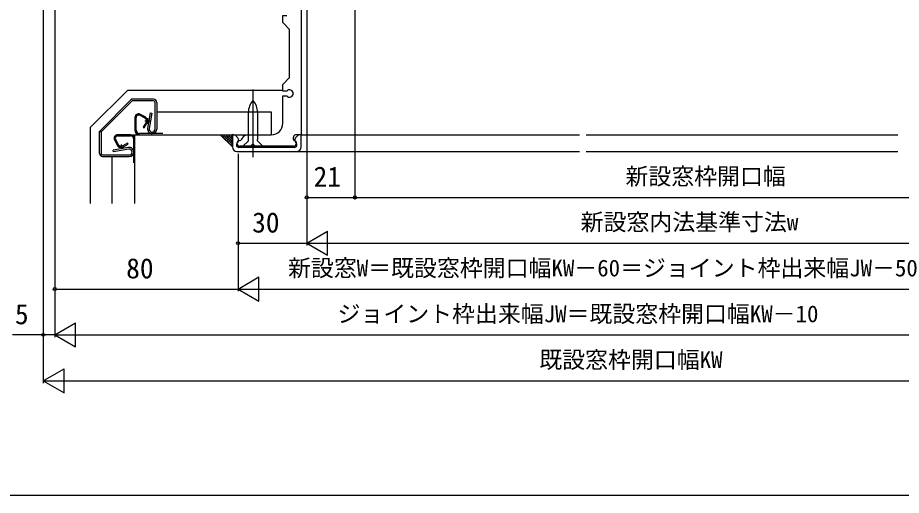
# Model space of a CAD drawing. Units: millimetres, scale not verified. Extents: x -525 to 525, y -783 to 778.
# Drawn here: x -308.7 to 77, y -782.8 to -574.4 of the extents above; entities that cross this region are included whole.
import ezdxf
from ezdxf.enums import TextEntityAlignment as Align

# ---------------------------------------------------------------- set-up
doc = ezdxf.new("R2010")
doc.units = ezdxf.units.MM
doc.header["$LTSCALE"] = 4
for name, color, linetype in [('0-2_YKK_11', 7, 'Continuous'), ('0-4_YKK_12', 2, 'Continuous'), ('0-5_YKK_13', 4, 'Continuous'), ('0-6_YKK_D', 6, 'Continuous'), ('0-7_YKK_ZWAK', 7, 'Continuous'), ('0-8_YSS_K', 3, 'Continuous')]:
    doc.layers.add(name, color=color, linetype=linetype)
doc.styles.add('ＭＳ ゴシック', font='')
doc.styles.get('ＭＳ ゴシック').set_extended_font_data('MS Gothic')

msp = doc.modelspace()

# ---------------------------------------------------------------- linework, layer by layer
at = {"layer": '0-2_YKK_11'}
for p, q in [((-212.567, -626.864), (-213.273, -626.056)), ((-186.72, -626.056), (-187.426, -626.864)), ((-187.897, -631), (-212.097, -631)), ((-212.997, -632.8), (-186.997, -632.8))]:
    msp.add_line(p, q, dxfattribs=at)
for points in [[(-184.997, -512.5), (-184.997, -625.5), (-186.997, -625.5)], [(-191.246, -606.5), (-192.997, -606.5), (-192.997, -603.5), (-189.997, -600.5), (-189.997, -579.5), (-192.997, -576.5), (-192.997, -573.5), (-191.246, -573.5)], [(-192.997, -620.5), (-192.997, -608.5), (-191.246, -608.5)], [(-213.83, -625.733), (-214.997, -625.445), (-214.997, -630.8)], [(-210.789, -627.346), (-209.795, -625.927), (-208.976, -625.5), (-197.997, -625.5)], [(-184.997, -630.8), (-184.997, -625.445), (-186.163, -625.733)], [(-188.247, -630.5), (-188.397, -630.5), (-204.997, -630.5), (-205.997, -629.5), (-206.997, -630.5), (-211.746, -630.5)]]:
    msp.add_lwpolyline(points, dxfattribs=at)
for centre, radius, start, end in [((-189.997, -607.5), 1.6, 218.68219, 141.31781), ((-197.997, -620.5), 5, 270, 0), ((-214.026, -626.714), 1, 41.15138, 78.69007), ((-211.746, -629.25), 1.25, 96.83408, 270), ((-213.697, -627.851), 1.5, 307.97987, 41.15138), ((-212.083, -626.44), 1.58, 276.83408, 325.01054), ((-186.997, -627), 1.5, 90, 222.20852), ((-188.247, -629.25), 1.25, 270, 83.61814), ((-186.297, -627.851), 1.5, 138.84862, 232.02013), ((-185.967, -626.714), 1, 101.30993, 138.84862), ((-212.997, -630.8), 2, 180, 270), ((-212.097, -629.9), 1.1, 127.97987, 270), ((-187.897, -629.9), 1.1, 270, 52.02013), ((-186.997, -630.8), 2, 270, 0)]:
    msp.add_arc(centre, radius, start, end, dxfattribs=at)
at = {"layer": '0-4_YKK_12'}
for p, q in [((-184.997, -625.5), (-63.503, -625.5)), ((-60.503, -625.5), (75.497, -625.5)), ((-186.997, -632.8), (-63.503, -632.8)), ((-60.503, -632.8), (75.497, -632.8))]:
    msp.add_line(p, q, dxfattribs=at)
at = {"layer": '0-5_YKK_13'}
for p, q in [((-205.997, -605.788), (-205.997, -635.228)), ((-206.086, -610.633), (-205.997, -610.533)), ((-205.997, -610.533), (-205.907, -610.633)), ((-207.997, -627.633), (-207.997, -615.634)), ((-203.997, -615.634), (-203.997, -627.633)), ((-210.497, -630.633), (-207.997, -628.133)), ((-207.997, -628.133), (-207.997, -627.633)), ((-203.997, -628.133), (-203.997, -627.633)), ((-201.497, -630.633), (-203.997, -628.133)), ((-201.497, -630.633), (-210.497, -630.633))]:
    msp.add_line(p, q, dxfattribs=at)
for centre, start, end in [((-200.497, -615.634), 138.18174, 180), ((-211.497, -615.634), 0, 41.81826)]:
    msp.add_arc(centre, 7.5, start, end, dxfattribs=at)
at = {"layer": '0-6_YKK_D'}
for p, q in [((-292.503, -498.67), (-292.503, -693.8)), ((-292.503, -498.67), (-292.503, -713.8)), ((-161.503, -513), (-161.503, -653.8)), ((-161.503, -513), (-161.503, -653.8)), ((-182.503, -528), (-182.503, -673.8)), ((-182.503, -528), (-182.503, -653.8)), ((-182.503, -528), (-182.503, -673.8)), ((-297.503, -543.5), (-297.503, -713.8)), ((-292.497, -574.729), (-292.497, -713.8)), ((-297.497, -625.67), (-297.497, -733.8)), ((-212.503, -633.8), (-212.503, -693.8)), ((-212.503, -633.8), (-212.503, -693.8)), ((-212.503, -633.8), (-212.503, -673.8)), ((-182.503, -652.8), (-161.503, -652.8)), ((-161.503, -652.8), (176.497, -652.8)), ((-182.503, -672.8), (-173.41, -667.55)), ((-173.41, -678.05), (-173.41, -667.55)), ((-212.503, -672.8), (-182.503, -672.8)), ((-182.503, -672.8), (-173.41, -678.05)), ((-182.503, -672.8), (-164.316, -672.8)), ((-172.003, -672.8), (186.997, -672.8)), ((-212.503, -692.8), (-203.41, -687.55)), ((-203.41, -698.05), (-203.41, -687.55)), ((-292.503, -692.8), (-212.503, -692.8)), ((-212.503, -692.8), (-203.41, -698.05)), ((-212.503, -692.8), (-194.316, -692.8)), ((-202.003, -692.8), (216.997, -692.8)), ((-292.497, -712.8), (-283.403, -707.55)), ((-283.403, -718.05), (-283.403, -707.55)), ((-292.497, -712.8), (-283.403, -718.05)), ((-292.497, -712.8), (-274.31, -712.8)), ((-281.997, -712.8), (241.997, -712.8)), ((-297.497, -732.8), (-288.403, -727.55)), ((-288.403, -738.05), (-288.403, -727.55)), ((-297.497, -732.8), (-288.403, -738.05)), ((-297.497, -732.8), (-279.31, -732.8)), ((-286.997, -732.8), (246.997, -732.8))]:
    msp.add_line(p, q, dxfattribs=at)
msp.add_lwpolyline([(-292.503, -712.8), (-297.503, -712.8), (-311.008, -712.8)], dxfattribs=at)
for centre in [(-182.503, -652.8), (-161.503, -652.8), (-161.503, -652.8), (-212.503, -672.8), (-292.503, -692.8), (-297.503, -712.8)]:
    msp.add_circle(centre, 0.637, dxfattribs=at)
at = {"layer": '0-7_YKK_ZWAK'}
msp.add_lwpolyline([(-525, -782.8), (525, -782.8), (525, 747.2)], dxfattribs=at)
at = {"layer": '0-8_YSS_K'}
for p, q in [((-276.996, -622.343), (-260.653, -606)), ((-260.653, -606), (-192.997, -606)), ((-272.586, -623.59), (-259.406, -610.41)), ((-258.911, -610.905), (-272.091, -624.085)), ((-259.406, -610.41), (-258.996, -610)), ((-258.416, -610), (-258.996, -610)), ((-249.396, -610), (-258.416, -610)), ((-249.396, -610.7), (-258.416, -610.7)), ((-248.696, -623), (-248.696, -611.4)), ((-247.996, -611.4), (-247.996, -623)), ((-247.996, -611.4), (-247.996, -623)), ((-253.306, -618.169), (-255.536, -617.013)), ((-253.076, -617.725), (-255.306, -616.569)), ((-250.793, -616), (-251.966, -622.653)), ((-250.103, -616.122), (-251.276, -622.775)), ((-250.793, -616), (-250.103, -616.122)), ((-257.496, -617.9), (-257.496, -623.5)), ((-256.996, -623.5), (-256.996, -617.9)), ((-252.697, -620.25), (-253.852, -622.25)), ((-253.419, -622.5), (-252.254, -620.482)), ((-250.602, -619.5), (-253.229, -619.5)), ((-251.996, -618.304), (-251.996, -620.796)), ((-276.996, -622.343), (-276.996, -655.5)), ((-272.996, -624), (-272.586, -623.59)), ((-272.996, -624.58), (-272.996, -624)), ((-272.996, -633.6), (-272.996, -624.58)), ((-272.296, -624.58), (-272.296, -633.6)), ((-253.852, -622.25), (-253.419, -622.5)), ((-266.428, -627.691), (-265.272, -629.921)), ((-265.984, -627.461), (-264.828, -629.691)), ((-259.496, -625.5), (-265.096, -625.5)), ((-265.096, -626), (-259.496, -626)), ((-262.496, -625.5), (-197.997, -625.5)), ((-257.996, -637.687), (-257.996, -627.5)), ((-257.496, -655.5), (-257.496, -625.5)), ((-245.309, -625), (-255.496, -625)), ((-214.997, -630.794), (-220.291, -625.5)), ((-214.997, -630.641), (-220.137, -625.5)), ((-219.754, -626.037), (-219.217, -625.5)), ((-219.193, -626.598), (-218.095, -625.5)), ((-214.997, -629.518), (-219.015, -625.5)), ((-218.632, -627.159), (-216.972, -625.5)), ((-218.07, -627.721), (-215.85, -625.5)), ((-214.997, -628.396), (-217.892, -625.5)), ((-217.509, -628.282), (-214.997, -625.769)), ((-216.948, -628.843), (-214.997, -626.892)), ((-214.997, -627.273), (-216.77, -625.5)), ((-216.387, -629.404), (-214.997, -628.014)), ((-214.997, -626.151), (-215.647, -625.5)), ((-260.343, -631.031), (-266.996, -632.204)), ((-262.201, -631), (-264.692, -631)), ((-263.496, -629.767), (-263.496, -631.394)), ((-215.825, -629.966), (-214.997, -629.137)), ((-215.264, -630.527), (-214.997, -630.259)), ((-271.596, -634.3), (-259.996, -634.3)), ((-271.596, -635), (-259.996, -635)), ((-267.496, -655.5), (-267.496, -635))]:
    msp.add_line(p, q, dxfattribs=at)
for points in [[(-258.416, -610.7), (-258.706, -610.7), (-258.911, -610.905)], [(-247.996, -615.5), (-197.997, -615.5), (-197.997, -625.5)], [(-272.091, -624.085), (-272.296, -624.29), (-272.296, -624.58)], [(-260.222, -631.72), (-266.875, -632.893), (-266.996, -632.204)], [(-262.515, -630.743), (-260.496, -629.577), (-260.746, -629.144), (-262.746, -630.299)]]:
    msp.add_lwpolyline(points, dxfattribs=at)
for centre, radius, start, end in [((-258.416, -611.4), 1.4, 90, 135), ((-258.416, -611.4), 0.7, 90, 135), ((-249.396, -611.4), 1.4, 0, 90), ((-249.396, -611.4), 0.7, 0, 90), ((-255.996, -617.9), 1.5, 62.5976, 180), ((-255.996, -617.9), 1, 62.5976, 180), ((-253.996, -619.5), 1.5, 323.44443, 62.5976), ((-253.996, -619.5), 2, 330.61099, 62.5976), ((-271.596, -624.58), 1.4, 135, 180), ((-271.596, -624.58), 0.7, 135, 180), ((-255.496, -623.5), 2, 180, 270), ((-255.496, -623.5), 1.5, 180, 270), ((-249.996, -623), 2, 170, 270), ((-249.996, -623), 1.3, 170, 270), ((-249.996, -623), 1.3, 270, 0), ((-249.996, -623), 2, 270, 0), ((-265.096, -627), 1.5, 90, 207.4024), ((-265.096, -627), 1, 90, 207.4024), ((-259.496, -627.5), 2, 0, 90), ((-259.496, -627.5), 1.5, 0, 90), ((-263.496, -629), 2, 207.4024, 299.38901), ((-263.496, -629), 1.5, 207.4024, 306.55557), ((-259.996, -633), 2, 0, 100), ((-259.996, -633), 1.3, 0, 100), ((-271.596, -633.6), 1.4, 180, 270), ((-271.596, -633.6), 0.7, 180, 270), ((-259.996, -633), 1.3, 270, 0), ((-259.996, -633), 2, 270, 0)]:
    msp.add_arc(centre, radius, start, end, dxfattribs=at)

# ---------------------------------------------------------------- texts
at = {"layer": '0-6_YKK_D', "style": 'ＭＳ ゴシック'}
for s, height, p in [('21', 8.798, (-179.537, -650.8)), ('新設窓枠開口幅', 7.331, (-43.412, -649.493)), ('30', 8.798, (-206.367, -670.8)), ('新設窓内法基準寸法w', 7.331, (-62.958, -669.436)), ('80', 8.798, (-261.333, -690.8)), ('新設窓W＝既設窓枠開口幅KW－60＝ジョイント枠出来幅JW－50', 7.331, (-190.685, -689.493)), ('5', 8.798, (-309.894, -710.8)), ('ジョイント枠出来幅JW＝既設窓枠開口幅KW－10', 7.331, (-169.091, -709.493)), ('既設窓枠開口幅KW', 7.331, (-81.022, -729.493))]:
    msp.add_text(s, height=height, dxfattribs=at).set_placement(p, align=Align.BOTTOM_LEFT)

doc.saveas('drawing.dxf')
